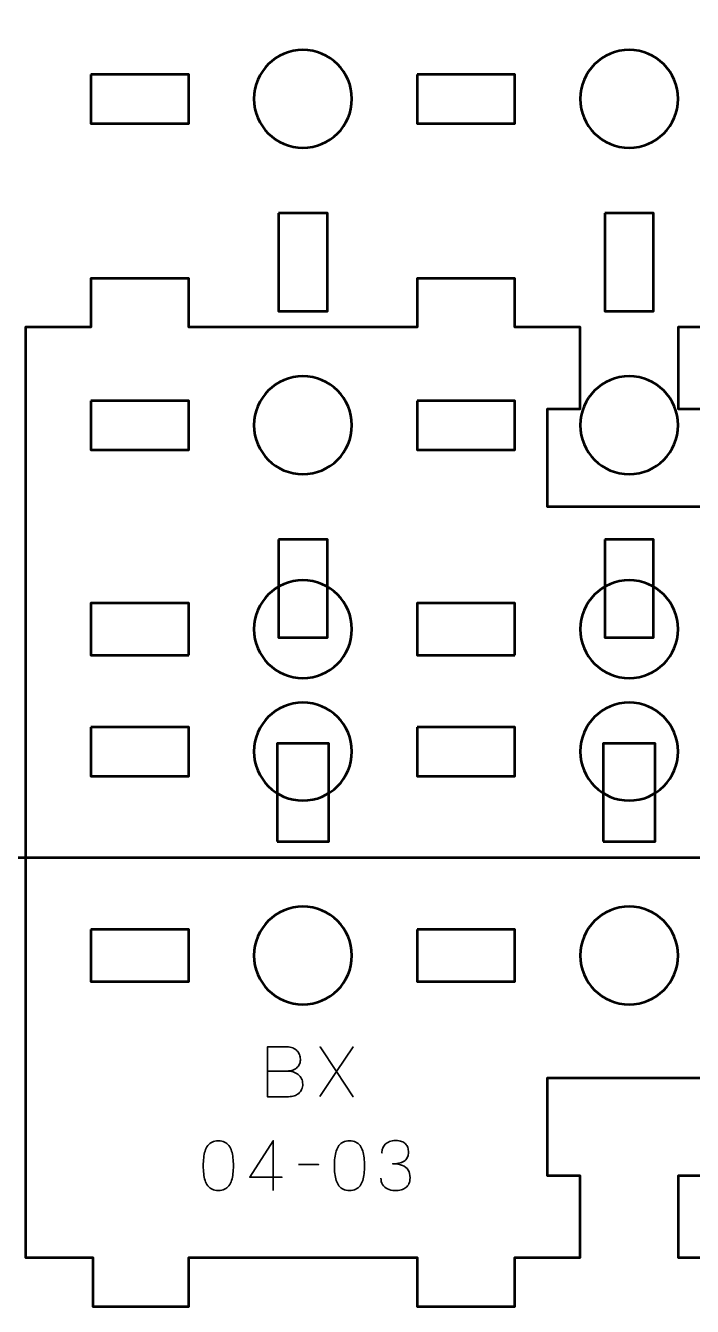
# Model space of a CAD drawing. Header units: centimetres. Extents: x -24.2 to 3.2, y -28.5 to 40.7.
# Drawn here: x -13.2 to -9.11, y 10.6 to 18.45 of the extents above; entities that cross this region are included whole.
import ezdxf

# ---------------------------------------------------------------- set-up
doc = ezdxf.new("R2010")
doc.units = ezdxf.units.CM
doc.header["$MEASUREMENT"] = 0
doc.layers.add('Layer 1', color=7, linetype='Continuous')

msp = doc.modelspace()

# ---------------------------------------------------------------- linework, layer by layer
at = {"layer": 'Layer 1', "lineweight": 53}
for points, knots in [([(-23.65008, 40.65002), (-23.65008, 40.65002), (2.6499, 40.65002), (2.6499, 40.65002), (2.6499, 40.65002), (2.9269, 40.65002), (3.14985, 40.42693), (3.14985, 40.14993), (3.14985, 40.14993), (3.14985, 40.14993), (3.14985, 13.84995), (3.14985, 13.84995), (3.14985, 13.84995), (3.14985, 13.57295), (2.9269, 13.35), (2.6499, 13.35), (2.6499, 13.35), (2.6499, 13.35), (-23.65008, 13.35), (-23.65008, 13.35), (-23.65008, 13.35), (-23.92708, 13.35), (-24.15017, 13.57295), (-24.15017, 13.84995), (-24.15017, 13.84995), (-24.15017, 13.84995), (-24.15017, 40.14993), (-24.15017, 40.14993), (-24.15017, 40.14993), (-24.15017, 40.42693), (-23.92708, 40.65002), (-23.65008, 40.65002)], [0, 0, 0, 0, 0.125, 0.125, 0.125, 0.125, 0.25, 0.25, 0.25, 0.25, 0.375, 0.375, 0.375, 0.375, 0.5, 0.5, 0.5, 0.5, 0.625, 0.625, 0.625, 0.625, 0.75, 0.75, 0.75, 0.75, 0.875, 0.875, 0.875, 0.875, 1, 1, 1, 1]), ([(-11.20005, 18.00003), (-11.20005, 17.83426), (-11.33443, 17.70003), (-11.50006, 17.70003), (-11.50006, 17.70003), (-11.66583, 17.70003), (-11.80006, 17.83426), (-11.80006, 18.00003), (-11.80006, 18.00003), (-11.80006, 18.1657), (-11.66583, 18.30003), (-11.50006, 18.30003), (-11.50006, 18.30003), (-11.33443, 18.30003), (-11.20005, 18.1657), (-11.20005, 18.00003)], [0, 0, 0, 0, 0.25, 0.25, 0.25, 0.25, 0.5, 0.5, 0.5, 0.5, 0.75, 0.75, 0.75, 0.75, 1, 1, 1, 1]), ([(-9.20012, 18.00003), (-9.20012, 17.83426), (-9.33446, 17.70003), (-9.50012, 17.70003), (-9.50012, 17.70003), (-9.66575, 17.70003), (-9.80013, 17.83426), (-9.80013, 18.00003), (-9.80013, 18.00003), (-9.80013, 18.1657), (-9.66575, 18.30003), (-9.50012, 18.30003), (-9.50012, 18.30003), (-9.33446, 18.30003), (-9.20012, 18.1657), (-9.20012, 18.00003)], [0, 0, 0, 0, 0.25, 0.25, 0.25, 0.25, 0.5, 0.5, 0.5, 0.5, 0.75, 0.75, 0.75, 0.75, 1, 1, 1, 1]), ([(-12.80011, 18.14996), (-12.80011, 18.14996), (-12.20011, 18.14996), (-12.20011, 18.14996), (-12.20011, 18.14996), (-12.20011, 18.14996), (-12.20011, 17.84996), (-12.20011, 17.84996), (-12.20011, 17.84996), (-12.20011, 17.84996), (-12.80011, 17.84996), (-12.80011, 17.84996), (-12.80011, 17.84996), (-12.80011, 17.84996), (-12.80011, 18.14996), (-12.80011, 18.14996)], [0, 0, 0, 0, 0.25, 0.25, 0.25, 0.25, 0.5, 0.5, 0.5, 0.5, 0.75, 0.75, 0.75, 0.75, 1, 1, 1, 1]), ([(-10.80014, 18.14996), (-10.80014, 18.14996), (-10.20014, 18.14996), (-10.20014, 18.14996), (-10.20014, 18.14996), (-10.20014, 18.14996), (-10.20014, 17.84996), (-10.20014, 17.84996), (-10.20014, 17.84996), (-10.20014, 17.84996), (-10.80014, 17.84996), (-10.80014, 17.84996), (-10.80014, 17.84996), (-10.80014, 17.84996), (-10.80014, 18.14996), (-10.80014, 18.14996)], [0, 0, 0, 0, 0.25, 0.25, 0.25, 0.25, 0.5, 0.5, 0.5, 0.5, 0.75, 0.75, 0.75, 0.75, 1, 1, 1, 1]), ([(-11.65013, 17.29998), (-11.65013, 17.29998), (-11.35013, 17.29998), (-11.35013, 17.29998), (-11.35013, 17.29998), (-11.35013, 17.29998), (-11.35013, 16.69997), (-11.35013, 16.69997), (-11.35013, 16.69997), (-11.35013, 16.69997), (-11.65013, 16.69997), (-11.65013, 16.69997), (-11.65013, 16.69997), (-11.65013, 16.69997), (-11.65013, 17.29998), (-11.65013, 17.29998)], [0, 0, 0, 0, 0.25, 0.25, 0.25, 0.25, 0.5, 0.5, 0.5, 0.5, 0.75, 0.75, 0.75, 0.75, 1, 1, 1, 1]), ([(-9.6502, 17.29998), (-9.6502, 17.29998), (-9.35019, 17.29998), (-9.35019, 17.29998), (-9.35019, 17.29998), (-9.35019, 17.29998), (-9.35019, 16.69997), (-9.35019, 16.69997), (-9.35019, 16.69997), (-9.35019, 16.69997), (-9.6502, 16.69997), (-9.6502, 16.69997), (-9.6502, 16.69997), (-9.6502, 16.69997), (-9.6502, 17.29998), (-9.6502, 17.29998)], [0, 0, 0, 0, 0.25, 0.25, 0.25, 0.25, 0.5, 0.5, 0.5, 0.5, 0.75, 0.75, 0.75, 0.75, 1, 1, 1, 1]), ([(-11.20005, 15.99996), (-11.20005, 15.83433), (-11.33443, 15.69996), (-11.50006, 15.69996), (-11.50006, 15.69996), (-11.66583, 15.69996), (-11.80006, 15.83433), (-11.80006, 15.99996), (-11.80006, 15.99996), (-11.80006, 16.16573), (-11.66583, 16.29996), (-11.50006, 16.29996), (-11.50006, 16.29996), (-11.33443, 16.29996), (-11.20005, 16.16573), (-11.20005, 15.99996)], [0, 0, 0, 0, 0.25, 0.25, 0.25, 0.25, 0.5, 0.5, 0.5, 0.5, 0.75, 0.75, 0.75, 0.75, 1, 1, 1, 1]), ([(-9.20012, 15.99996), (-9.20012, 15.83433), (-9.33446, 15.69996), (-9.50012, 15.69996), (-9.50012, 15.69996), (-9.66575, 15.69996), (-9.80013, 15.83433), (-9.80013, 15.99996), (-9.80013, 15.99996), (-9.80013, 16.16573), (-9.66575, 16.29996), (-9.50012, 16.29996), (-9.50012, 16.29996), (-9.33446, 16.29996), (-9.20012, 16.16573), (-9.20012, 15.99996)], [0, 0, 0, 0, 0.25, 0.25, 0.25, 0.25, 0.5, 0.5, 0.5, 0.5, 0.75, 0.75, 0.75, 0.75, 1, 1, 1, 1]), ([(-12.80011, 16.15003), (-12.80011, 16.15003), (-12.20011, 16.15003), (-12.20011, 16.15003), (-12.20011, 16.15003), (-12.20011, 16.15003), (-12.20011, 15.85003), (-12.20011, 15.85003), (-12.20011, 15.85003), (-12.20011, 15.85003), (-12.80011, 15.85003), (-12.80011, 15.85003), (-12.80011, 15.85003), (-12.80011, 15.85003), (-12.80011, 16.15003), (-12.80011, 16.15003)], [0, 0, 0, 0, 0.25, 0.25, 0.25, 0.25, 0.5, 0.5, 0.5, 0.5, 0.75, 0.75, 0.75, 0.75, 1, 1, 1, 1]), ([(-10.80014, 16.15003), (-10.80014, 16.15003), (-10.20014, 16.15003), (-10.20014, 16.15003), (-10.20014, 16.15003), (-10.20014, 16.15003), (-10.20014, 15.85003), (-10.20014, 15.85003), (-10.20014, 15.85003), (-10.20014, 15.85003), (-10.80014, 15.85003), (-10.80014, 15.85003), (-10.80014, 15.85003), (-10.80014, 15.85003), (-10.80014, 16.15003), (-10.80014, 16.15003)], [0, 0, 0, 0, 0.25, 0.25, 0.25, 0.25, 0.5, 0.5, 0.5, 0.5, 0.75, 0.75, 0.75, 0.75, 1, 1, 1, 1]), ([(-11.65013, 15.29991), (-11.65013, 15.29991), (-11.35013, 15.29991), (-11.35013, 15.29991), (-11.35013, 15.29991), (-11.35013, 15.29991), (-11.35013, 14.6999), (-11.35013, 14.6999), (-11.35013, 14.6999), (-11.35013, 14.6999), (-11.65013, 14.6999), (-11.65013, 14.6999), (-11.65013, 14.6999), (-11.65013, 14.6999), (-11.65013, 15.29991), (-11.65013, 15.29991)], [0, 0, 0, 0, 0.25, 0.25, 0.25, 0.25, 0.5, 0.5, 0.5, 0.5, 0.75, 0.75, 0.75, 0.75, 1, 1, 1, 1]), ([(-9.6502, 15.29991), (-9.6502, 15.29991), (-9.35019, 15.29991), (-9.35019, 15.29991), (-9.35019, 15.29991), (-9.35019, 15.29991), (-9.35019, 14.6999), (-9.35019, 14.6999), (-9.35019, 14.6999), (-9.35019, 14.6999), (-9.6502, 14.6999), (-9.6502, 14.6999), (-9.6502, 14.6999), (-9.6502, 14.6999), (-9.6502, 15.29991), (-9.6502, 15.29991)], [0, 0, 0, 0, 0.25, 0.25, 0.25, 0.25, 0.5, 0.5, 0.5, 0.5, 0.75, 0.75, 0.75, 0.75, 1, 1, 1, 1]), ([(-11.20005, 14.00003), (-11.20005, 13.83422), (-11.33443, 13.70002), (-11.50006, 13.70002), (-11.50006, 13.70002), (-11.66583, 13.70002), (-11.80006, 13.83422), (-11.80006, 14.00003), (-11.80006, 14.00003), (-11.80006, 14.16565), (-11.66583, 14.29999), (-11.50006, 14.29999), (-11.50006, 14.29999), (-11.33443, 14.29999), (-11.20005, 14.16565), (-11.20005, 14.00003)], [0, 0, 0, 0, 0.25, 0.25, 0.25, 0.25, 0.5, 0.5, 0.5, 0.5, 0.75, 0.75, 0.75, 0.75, 1, 1, 1, 1]), ([(-9.20012, 14.00003), (-9.20012, 13.83422), (-9.33446, 13.70002), (-9.50012, 13.70002), (-9.50012, 13.70002), (-9.66575, 13.70002), (-9.80013, 13.83422), (-9.80013, 14.00003), (-9.80013, 14.00003), (-9.80013, 14.16565), (-9.66575, 14.29999), (-9.50012, 14.29999), (-9.50012, 14.29999), (-9.33446, 14.29999), (-9.20012, 14.16565), (-9.20012, 14.00003)], [0, 0, 0, 0, 0.25, 0.25, 0.25, 0.25, 0.5, 0.5, 0.5, 0.5, 0.75, 0.75, 0.75, 0.75, 1, 1, 1, 1]), ([(-12.80011, 14.14996), (-12.80011, 14.14996), (-12.20011, 14.14996), (-12.20011, 14.14996), (-12.20011, 14.14996), (-12.20011, 14.14996), (-12.20011, 13.84995), (-12.20011, 13.84995), (-12.20011, 13.84995), (-12.20011, 13.84995), (-12.80011, 13.84995), (-12.80011, 13.84995), (-12.80011, 13.84995), (-12.80011, 13.84995), (-12.80011, 14.14996), (-12.80011, 14.14996)], [0, 0, 0, 0, 0.25, 0.25, 0.25, 0.25, 0.5, 0.5, 0.5, 0.5, 0.75, 0.75, 0.75, 0.75, 1, 1, 1, 1]), ([(-10.80014, 14.14996), (-10.80014, 14.14996), (-10.20014, 14.14996), (-10.20014, 14.14996), (-10.20014, 14.14996), (-10.20014, 14.14996), (-10.20014, 13.84995), (-10.20014, 13.84995), (-10.20014, 13.84995), (-10.20014, 13.84995), (-10.80014, 13.84995), (-10.80014, 13.84995), (-10.80014, 13.84995), (-10.80014, 13.84995), (-10.80014, 14.14996), (-10.80014, 14.14996)], [0, 0, 0, 0, 0.25, 0.25, 0.25, 0.25, 0.5, 0.5, 0.5, 0.5, 0.75, 0.75, 0.75, 0.75, 1, 1, 1, 1])]:
    msp.add_open_spline(points, degree=3, knots=knots, dxfattribs=at)
at = {"layer": 'Layer 1', "color": 250, "lineweight": 53}
for points, knots in [([(-6.20006, 10.89999), (-6.20006, 10.89999), (-6.20006, 10.9), (-6.20006, 10.9), (-6.20006, 10.9), (-6.20006, 10.9), (-6.20006, 10.6), (-6.20006, 10.6), (-6.20006, 10.6), (-6.20006, 10.6), (-6.80006, 10.6), (-6.80006, 10.6), (-6.80006, 10.6), (-6.80006, 10.6), (-6.80006, 10.9), (-6.80006, 10.9), (-6.80006, 10.9), (-6.80006, 10.9), (-8.20006, 10.9), (-8.20006, 10.9), (-8.20006, 10.9), (-8.20006, 10.9), (-8.20006, 10.6), (-8.20006, 10.6), (-8.20006, 10.6), (-8.20006, 10.6), (-8.80006, 10.6), (-8.80006, 10.6), (-8.80006, 10.6), (-8.80006, 10.6), (-8.80006, 10.9), (-8.80006, 10.9), (-8.80006, 10.9), (-8.80006, 10.9), (-9.20006, 10.89999), (-9.20006, 10.89999), (-9.20006, 10.89999), (-9.20006, 10.89999), (-9.20006, 11.4), (-9.20006, 11.4), (-9.20006, 11.4), (-9.20006, 11.4), (-9.00006, 11.40001), (-9.00006, 11.40001), (-9.00006, 11.40001), (-9.00006, 11.40001), (-9.00006, 12), (-9.00006, 12), (-9.00006, 12), (-9.00006, 12), (-10.00005, 12), (-10.00005, 12), (-10.00005, 12), (-10.00005, 12), (-10.00005, 11.40001), (-10.00005, 11.40001), (-10.00005, 11.40001), (-10.00005, 11.40001), (-9.80005, 11.4), (-9.80005, 11.4), (-9.80005, 11.4), (-9.80005, 11.4), (-9.80005, 10.9), (-9.80005, 10.9), (-9.80005, 10.9), (-9.80005, 10.9), (-10.20005, 10.9), (-10.20005, 10.9), (-10.20005, 10.9), (-10.20005, 10.9), (-10.20005, 10.6), (-10.20005, 10.6), (-10.20005, 10.6), (-10.20005, 10.6), (-10.80005, 10.6), (-10.80005, 10.6), (-10.80005, 10.6), (-10.80005, 10.6), (-10.80005, 10.9), (-10.80005, 10.9), (-10.80005, 10.9), (-10.80005, 10.9), (-12.20005, 10.9), (-12.20005, 10.9), (-12.20005, 10.9), (-12.20005, 10.9), (-12.20005, 10.6), (-12.20005, 10.6), (-12.20005, 10.6), (-12.20005, 10.6), (-12.78755, 10.6), (-12.78755, 10.6), (-12.78755, 10.6), (-12.78755, 10.6), (-12.78792, 10.9), (-12.78792, 10.9), (-12.78792, 10.9), (-12.78792, 10.9), (-13.2, 10.9), (-13.2, 10.9), (-13.2, 10.9), (-13.2, 10.9), (-13.2, 16.6), (-13.2, 16.6), (-13.2, 16.6), (-13.2, 16.6), (-12.80005, 16.60001), (-12.80005, 16.60001), (-12.80005, 16.60001), (-12.80005, 16.60001), (-12.80005, 16.6), (-12.80005, 16.6), (-12.80005, 16.6), (-12.80005, 16.6), (-12.80005, 16.9), (-12.80005, 16.9), (-12.80005, 16.9), (-12.80005, 16.9), (-12.20005, 16.9), (-12.20005, 16.9), (-12.20005, 16.9), (-12.20005, 16.9), (-12.20005, 16.6), (-12.20005, 16.6), (-12.20005, 16.6), (-12.20005, 16.6), (-10.80005, 16.6), (-10.80005, 16.6), (-10.80005, 16.6), (-10.80005, 16.6), (-10.80005, 16.9), (-10.80005, 16.9), (-10.80005, 16.9), (-10.80005, 16.9), (-10.20005, 16.9), (-10.20005, 16.9), (-10.20005, 16.9), (-10.20005, 16.9), (-10.20005, 16.6), (-10.20005, 16.6), (-10.20005, 16.6), (-10.20005, 16.6), (-9.80005, 16.60001), (-9.80005, 16.60001), (-9.80005, 16.60001), (-9.80005, 16.60001), (-9.80005, 16.1), (-9.80005, 16.1), (-9.80005, 16.1), (-9.80005, 16.1), (-10.00005, 16.09999), (-10.00005, 16.09999), (-10.00005, 16.09999), (-10.00005, 16.09999), (-10.00005, 15.5), (-10.00005, 15.5), (-10.00005, 15.5), (-9.61672, 15.5), (-9.38339, 15.5), (-9.00006, 15.5), (-9.00006, 15.5), (-9.00006, 15.5), (-9.00006, 16.09999), (-9.00006, 16.09999), (-9.00006, 16.09999), (-9.00006, 16.09999), (-9.20006, 16.1), (-9.20006, 16.1), (-9.20006, 16.1), (-9.20006, 16.1), (-9.20006, 16.6), (-9.20006, 16.6), (-9.20006, 16.6), (-9.20006, 16.6), (-8.80006, 16.6), (-8.80006, 16.6), (-8.80006, 16.6), (-8.80006, 16.6), (-8.80006, 16.9), (-8.80006, 16.9), (-8.80006, 16.9), (-8.80006, 16.9), (-8.20006, 16.9), (-8.20006, 16.9), (-8.20006, 16.9), (-8.20006, 16.9), (-8.20006, 16.6), (-8.20006, 16.6), (-8.20006, 16.6), (-8.20006, 16.6), (-6.80006, 16.6), (-6.80006, 16.6), (-6.80006, 16.6), (-6.80006, 16.6), (-6.80006, 16.9), (-6.80006, 16.9), (-6.80006, 16.9), (-6.80006, 16.9), (-6.21256, 16.9), (-6.21256, 16.9), (-6.21256, 16.9), (-6.21256, 16.9), (-6.21218, 16.6), (-6.21218, 16.6), (-6.21218, 16.6), (-6.21218, 16.6), (-5.79992, 16.6), (-5.79992, 16.6), (-5.79992, 16.6), (-5.79992, 16.6), (-5.79992, 10.9), (-5.79992, 10.9), (-5.79992, 10.9), (-5.79992, 10.9), (-6.20006, 10.89999), (-6.20006, 10.89999)], [0, 0, 0, 0, 0.0185185, 0.0185185, 0.0185185, 0.0185185, 0.037037, 0.037037, 0.037037, 0.037037, 0.0555556, 0.0555556, 0.0555556, 0.0555556, 0.0740741, 0.0740741, 0.0740741, 0.0740741, 0.0925926, 0.0925926, 0.0925926, 0.0925926, 0.1111111, 0.1111111, 0.1111111, 0.1111111, 0.1296296, 0.1296296, 0.1296296, 0.1296296, 0.1481481, 0.1481481, 0.1481481, 0.1481481, 0.1666667, 0.1666667, 0.1666667, 0.1666667, 0.1851852, 0.1851852, 0.1851852, 0.1851852, 0.2037037, 0.2037037, 0.2037037, 0.2037037, 0.2222222, 0.2222222, 0.2222222, 0.2222222, 0.2407407, 0.2407407, 0.2407407, 0.2407407, 0.2592593, 0.2592593, 0.2592593, 0.2592593, 0.2777778, 0.2777778, 0.2777778, 0.2777778, 0.2962963, 0.2962963, 0.2962963, 0.2962963, 0.3148148, 0.3148148, 0.3148148, 0.3148148, 0.3333333, 0.3333333, 0.3333333, 0.3333333, 0.3518519, 0.3518519, 0.3518519, 0.3518519, 0.3703704, 0.3703704, 0.3703704, 0.3703704, 0.3888889, 0.3888889, 0.3888889, 0.3888889, 0.4074074, 0.4074074, 0.4074074, 0.4074074, 0.4259259, 0.4259259, 0.4259259, 0.4259259, 0.4444444, 0.4444444, 0.4444444, 0.4444444, 0.462963, 0.462963, 0.462963, 0.462963, 0.4814815, 0.4814815, 0.4814815, 0.4814815, 0.5, 0.5, 0.5, 0.5, 0.5185185, 0.5185185, 0.5185185, 0.5185185, 0.537037, 0.537037, 0.537037, 0.537037, 0.5555556, 0.5555556, 0.5555556, 0.5555556, 0.5740741, 0.5740741, 0.5740741, 0.5740741, 0.5925926, 0.5925926, 0.5925926, 0.5925926, 0.6111111, 0.6111111, 0.6111111, 0.6111111, 0.6296296, 0.6296296, 0.6296296, 0.6296296, 0.6481481, 0.6481481, 0.6481481, 0.6481481, 0.6666667, 0.6666667, 0.6666667, 0.6666667, 0.6851852, 0.6851852, 0.6851852, 0.6851852, 0.7037037, 0.7037037, 0.7037037, 0.7037037, 0.7222222, 0.7222222, 0.7222222, 0.7222222, 0.7407407, 0.7407407, 0.7407407, 0.7407407, 0.7592593, 0.7592593, 0.7592593, 0.7592593, 0.7777778, 0.7777778, 0.7777778, 0.7777778, 0.7962963, 0.7962963, 0.7962963, 0.7962963, 0.8148148, 0.8148148, 0.8148148, 0.8148148, 0.8333333, 0.8333333, 0.8333333, 0.8333333, 0.8518519, 0.8518519, 0.8518519, 0.8518519, 0.8703704, 0.8703704, 0.8703704, 0.8703704, 0.8888889, 0.8888889, 0.8888889, 0.8888889, 0.9074074, 0.9074074, 0.9074074, 0.9074074, 0.9259259, 0.9259259, 0.9259259, 0.9259259, 0.9444444, 0.9444444, 0.9444444, 0.9444444, 0.962963, 0.962963, 0.962963, 0.962963, 0.9814815, 0.9814815, 0.9814815, 0.9814815, 1, 1, 1, 1]), ([(-11.50005, 14.45), (-11.66571, 14.45), (-11.80005, 14.58434), (-11.80005, 14.75), (-11.80005, 14.75), (-11.80005, 14.91566), (-11.66571, 15.05), (-11.50005, 15.05), (-11.50005, 15.05), (-11.33439, 15.05), (-11.20005, 14.91566), (-11.20005, 14.75), (-11.20005, 14.75), (-11.20005, 14.58434), (-11.33439, 14.45), (-11.50005, 14.45)], [0, 0, 0, 0, 0.25, 0.25, 0.25, 0.25, 0.5, 0.5, 0.5, 0.5, 0.75, 0.75, 0.75, 0.75, 1, 1, 1, 1]), ([(-9.50006, 14.45), (-9.66571, 14.45), (-9.80005, 14.58434), (-9.80005, 14.75), (-9.80005, 14.75), (-9.80005, 14.91566), (-9.66571, 15.05), (-9.50006, 15.05), (-9.50006, 15.05), (-9.3344, 15.05), (-9.20006, 14.91566), (-9.20006, 14.75), (-9.20006, 14.75), (-9.20006, 14.58434), (-9.3344, 14.45), (-9.50006, 14.45)], [0, 0, 0, 0, 0.25, 0.25, 0.25, 0.25, 0.5, 0.5, 0.5, 0.5, 0.75, 0.75, 0.75, 0.75, 1, 1, 1, 1]), ([(-12.20005, 14.59125), (-12.20005, 14.59125), (-12.80005, 14.59125), (-12.80005, 14.59125), (-12.80005, 14.59125), (-12.80005, 14.59125), (-12.80005, 14.90875), (-12.80005, 14.90875), (-12.80005, 14.90875), (-12.80005, 14.90875), (-12.20005, 14.90875), (-12.20005, 14.90875), (-12.20005, 14.90875), (-12.20005, 14.90875), (-12.20005, 14.59125), (-12.20005, 14.59125)], [0, 0, 0, 0, 0.25, 0.25, 0.25, 0.25, 0.5, 0.5, 0.5, 0.5, 0.75, 0.75, 0.75, 0.75, 1, 1, 1, 1]), ([(-10.20005, 14.59125), (-10.20005, 14.59125), (-10.80005, 14.59125), (-10.80005, 14.59125), (-10.80005, 14.59125), (-10.80005, 14.59125), (-10.80005, 14.90875), (-10.80005, 14.90875), (-10.80005, 14.90875), (-10.80005, 14.90875), (-10.20005, 14.90875), (-10.20005, 14.90875), (-10.20005, 14.90875), (-10.20005, 14.90875), (-10.20005, 14.59125), (-10.20005, 14.59125)], [0, 0, 0, 0, 0.25, 0.25, 0.25, 0.25, 0.5, 0.5, 0.5, 0.5, 0.75, 0.75, 0.75, 0.75, 1, 1, 1, 1]), ([(-11.6588, 13.45), (-11.6588, 13.45), (-11.6588, 14.05), (-11.6588, 14.05), (-11.6588, 14.05), (-11.6588, 14.05), (-11.3413, 14.05), (-11.3413, 14.05), (-11.3413, 14.05), (-11.3413, 14.05), (-11.3413, 13.45), (-11.3413, 13.45), (-11.3413, 13.45), (-11.3413, 13.45), (-11.6588, 13.45), (-11.6588, 13.45)], [0, 0, 0, 0, 0.25, 0.25, 0.25, 0.25, 0.5, 0.5, 0.5, 0.5, 0.75, 0.75, 0.75, 0.75, 1, 1, 1, 1]), ([(-9.6588, 13.45), (-9.6588, 13.45), (-9.6588, 14.05), (-9.6588, 14.05), (-9.6588, 14.05), (-9.6588, 14.05), (-9.3413, 14.05), (-9.3413, 14.05), (-9.3413, 14.05), (-9.3413, 14.05), (-9.3413, 13.45), (-9.3413, 13.45), (-9.3413, 13.45), (-9.3413, 13.45), (-9.6588, 13.45), (-9.6588, 13.45)], [0, 0, 0, 0, 0.25, 0.25, 0.25, 0.25, 0.5, 0.5, 0.5, 0.5, 0.75, 0.75, 0.75, 0.75, 1, 1, 1, 1]), ([(-11.50005, 13.05), (-11.33439, 13.05), (-11.20005, 12.91566), (-11.20005, 12.75), (-11.20005, 12.75), (-11.20005, 12.58434), (-11.33439, 12.45), (-11.50005, 12.45), (-11.50005, 12.45), (-11.66571, 12.45), (-11.80005, 12.58434), (-11.80005, 12.75), (-11.80005, 12.75), (-11.80005, 12.91566), (-11.66571, 13.05), (-11.50005, 13.05)], [0, 0, 0, 0, 0.25, 0.25, 0.25, 0.25, 0.5, 0.5, 0.5, 0.5, 0.75, 0.75, 0.75, 0.75, 1, 1, 1, 1]), ([(-9.50005, 13.05), (-9.3344, 13.05), (-9.20006, 12.91566), (-9.20006, 12.75), (-9.20006, 12.75), (-9.20006, 12.58434), (-9.3344, 12.45), (-9.50005, 12.45), (-9.50005, 12.45), (-9.66571, 12.45), (-9.80005, 12.58434), (-9.80005, 12.75), (-9.80005, 12.75), (-9.80005, 12.91566), (-9.66571, 13.05), (-9.50005, 13.05)], [0, 0, 0, 0, 0.25, 0.25, 0.25, 0.25, 0.5, 0.5, 0.5, 0.5, 0.75, 0.75, 0.75, 0.75, 1, 1, 1, 1]), ([(-12.80005, 12.90875), (-12.80005, 12.90875), (-12.20005, 12.90875), (-12.20005, 12.90875), (-12.20005, 12.90875), (-12.20005, 12.90875), (-12.20005, 12.59125), (-12.20005, 12.59125), (-12.20005, 12.59125), (-12.20005, 12.59125), (-12.80005, 12.59125), (-12.80005, 12.59125), (-12.80005, 12.59125), (-12.80005, 12.59125), (-12.80005, 12.90875), (-12.80005, 12.90875)], [0, 0, 0, 0, 0.25, 0.25, 0.25, 0.25, 0.5, 0.5, 0.5, 0.5, 0.75, 0.75, 0.75, 0.75, 1, 1, 1, 1]), ([(-10.80005, 12.90875), (-10.80005, 12.90875), (-10.20005, 12.90875), (-10.20005, 12.90875), (-10.20005, 12.90875), (-10.20005, 12.90875), (-10.20005, 12.59125), (-10.20005, 12.59125), (-10.20005, 12.59125), (-10.20005, 12.59125), (-10.80005, 12.59125), (-10.80005, 12.59125), (-10.80005, 12.59125), (-10.80005, 12.59125), (-10.80005, 12.90875), (-10.80005, 12.90875)], [0, 0, 0, 0, 0.25, 0.25, 0.25, 0.25, 0.5, 0.5, 0.5, 0.5, 0.75, 0.75, 0.75, 0.75, 1, 1, 1, 1])]:
    msp.add_open_spline(points, degree=3, knots=knots, dxfattribs=at)
at = {"layer": 'Layer 1', "color": 30, "lineweight": 35}
for points, knots in [([(-11.71746, 12.04214), (-11.71746, 12.04214), (-11.6002, 12.04214), (-11.6002, 12.04214), (-11.6002, 12.04214), (-11.58496, 12.04221), (-11.57198, 12.04432), (-11.56104, 12.04849), (-11.56104, 12.04849), (-11.55017, 12.05258), (-11.54136, 12.05815), (-11.53451, 12.06514), (-11.53451, 12.06514), (-11.52767, 12.07212), (-11.52273, 12.08002), (-11.51962, 12.08877), (-11.51962, 12.08877), (-11.51659, 12.09745), (-11.51518, 12.10648), (-11.51553, 12.11579), (-11.51553, 12.11579), (-11.51596, 12.12511), (-11.51793, 12.13414), (-11.52146, 12.14296), (-11.52146, 12.14296), (-11.52492, 12.15178), (-11.53014, 12.15975), (-11.53698, 12.16688), (-11.53698, 12.16688), (-11.54382, 12.174), (-11.55236, 12.17965), (-11.56273, 12.18381), (-11.56273, 12.18381), (-11.57311, 12.18804), (-11.58531, 12.19023), (-11.59935, 12.1903), (-11.59935, 12.1903), (-11.59935, 12.1903), (-11.71746, 12.1903), (-11.71746, 12.1903), (-11.71746, 12.1903), (-11.71746, 12.1903), (-11.71746, 11.88508), (-11.71746, 11.88508), (-11.71746, 11.88508), (-11.71746, 11.88508), (-11.5875, 11.88508), (-11.5875, 11.88508), (-11.5875, 11.88508), (-11.57536, 11.88508), (-11.56407, 11.88684), (-11.55363, 11.8903), (-11.55363, 11.8903), (-11.54319, 11.89383), (-11.53409, 11.89884), (-11.52619, 11.90554), (-11.52619, 11.90554), (-11.51835, 11.91217), (-11.51222, 11.92022), (-11.50784, 11.92974), (-11.50784, 11.92974), (-11.50347, 11.93927), (-11.50121, 11.95006), (-11.50114, 11.96213), (-11.50114, 11.96213), (-11.50142, 11.97426), (-11.50396, 11.9852), (-11.50883, 11.995), (-11.50883, 11.995), (-11.5137, 12.00481), (-11.52047, 12.01321), (-11.52922, 12.02026), (-11.52922, 12.02026), (-11.53797, 12.02725), (-11.54841, 12.03268), (-11.56041, 12.03642), (-11.56041, 12.03642), (-11.5724, 12.04016), (-11.58566, 12.04206), (-11.6002, 12.04214), (-11.6002, 12.04214), (-11.58566, 12.04206), (-11.5724, 12.04016), (-11.56041, 12.03642), (-11.56041, 12.03642), (-11.54841, 12.03268), (-11.53797, 12.02725), (-11.52922, 12.02026), (-11.52922, 12.02026), (-11.52047, 12.01321), (-11.5137, 12.00481), (-11.50883, 11.995), (-11.50883, 11.995), (-11.50396, 11.9852), (-11.50142, 11.97426), (-11.50114, 11.96213), (-11.50114, 11.96213), (-11.50121, 11.95006), (-11.50347, 11.93927), (-11.50784, 11.92974), (-11.50784, 11.92974), (-11.51222, 11.92022), (-11.51835, 11.91217), (-11.52619, 11.90554), (-11.52619, 11.90554), (-11.53409, 11.89884), (-11.54319, 11.89383), (-11.55363, 11.8903), (-11.55363, 11.8903), (-11.56407, 11.88684), (-11.57536, 11.88508), (-11.5875, 11.88508), (-11.5875, 11.88508), (-11.5875, 11.88508), (-11.71746, 11.88508), (-11.71746, 11.88508), (-11.71746, 11.88508), (-11.71746, 11.88508), (-11.71746, 12.1903), (-11.71746, 12.1903), (-11.71746, 12.1903), (-11.71746, 12.1903), (-11.59935, 12.1903), (-11.59935, 12.1903), (-11.59935, 12.1903), (-11.58531, 12.19023), (-11.57311, 12.18804), (-11.56273, 12.18381), (-11.56273, 12.18381), (-11.55236, 12.17965), (-11.54382, 12.174), (-11.53698, 12.16688), (-11.53698, 12.16688), (-11.53014, 12.15975), (-11.52492, 12.15178), (-11.52146, 12.14296), (-11.52146, 12.14296), (-11.51793, 12.13414), (-11.51596, 12.12511), (-11.51553, 12.11579), (-11.51553, 12.11579), (-11.51518, 12.10648), (-11.51659, 12.09745), (-11.51962, 12.08877), (-11.51962, 12.08877), (-11.52273, 12.08002), (-11.52767, 12.07212), (-11.53451, 12.06514), (-11.53451, 12.06514), (-11.54136, 12.05815), (-11.55017, 12.05258), (-11.56104, 12.04849), (-11.56104, 12.04849), (-11.57198, 12.04432), (-11.58496, 12.04221), (-11.6002, 12.04214), (-11.6002, 12.04214), (-11.6002, 12.04214), (-11.71746, 12.04214), (-11.71746, 12.04214)], [0, 0, 0, 0, 0.025, 0.025, 0.025, 0.025, 0.05, 0.05, 0.05, 0.05, 0.075, 0.075, 0.075, 0.075, 0.1, 0.1, 0.1, 0.1, 0.125, 0.125, 0.125, 0.125, 0.15, 0.15, 0.15, 0.15, 0.175, 0.175, 0.175, 0.175, 0.2, 0.2, 0.2, 0.2, 0.225, 0.225, 0.225, 0.225, 0.25, 0.25, 0.25, 0.25, 0.275, 0.275, 0.275, 0.275, 0.3, 0.3, 0.3, 0.3, 0.325, 0.325, 0.325, 0.325, 0.35, 0.35, 0.35, 0.35, 0.375, 0.375, 0.375, 0.375, 0.4, 0.4, 0.4, 0.4, 0.425, 0.425, 0.425, 0.425, 0.45, 0.45, 0.45, 0.45, 0.475, 0.475, 0.475, 0.475, 0.5, 0.5, 0.5, 0.5, 0.525, 0.525, 0.525, 0.525, 0.55, 0.55, 0.55, 0.55, 0.575, 0.575, 0.575, 0.575, 0.6, 0.6, 0.6, 0.6, 0.625, 0.625, 0.625, 0.625, 0.65, 0.65, 0.65, 0.65, 0.675, 0.675, 0.675, 0.675, 0.7, 0.7, 0.7, 0.7, 0.725, 0.725, 0.725, 0.725, 0.75, 0.75, 0.75, 0.75, 0.775, 0.775, 0.775, 0.775, 0.8, 0.8, 0.8, 0.8, 0.825, 0.825, 0.825, 0.825, 0.85, 0.85, 0.85, 0.85, 0.875, 0.875, 0.875, 0.875, 0.9, 0.9, 0.9, 0.9, 0.925, 0.925, 0.925, 0.925, 0.95, 0.95, 0.95, 0.95, 0.975, 0.975, 0.975, 0.975, 1, 1, 1, 1]), ([(-11.397, 11.8872), (-11.397, 11.8872), (-11.29455, 12.03875), (-11.29455, 12.03875), (-11.29455, 12.03875), (-11.29455, 12.03875), (-11.39531, 12.1903), (-11.39531, 12.1903), (-11.39531, 12.1903), (-11.39531, 12.1903), (-11.29455, 12.03875), (-11.29455, 12.03875), (-11.29455, 12.03875), (-11.29455, 12.03875), (-11.19253, 12.1903), (-11.19253, 12.1903), (-11.19253, 12.1903), (-11.19253, 12.1903), (-11.29455, 12.03875), (-11.29455, 12.03875), (-11.29455, 12.03875), (-11.29455, 12.03875), (-11.19253, 11.88508), (-11.19253, 11.88508), (-11.19253, 11.88508), (-11.19253, 11.88508), (-11.29455, 12.03875), (-11.29455, 12.03875), (-11.29455, 12.03875), (-11.29455, 12.03875), (-11.397, 11.8872), (-11.397, 11.8872)], [0, 0, 0, 0, 0.125, 0.125, 0.125, 0.125, 0.25, 0.25, 0.25, 0.25, 0.375, 0.375, 0.375, 0.375, 0.5, 0.5, 0.5, 0.5, 0.625, 0.625, 0.625, 0.625, 0.75, 0.75, 0.75, 0.75, 0.875, 0.875, 0.875, 0.875, 1, 1, 1, 1]), ([(-11.02215, 11.38639), (-11.02208, 11.37115), (-11.01855, 11.35789), (-11.01157, 11.34639), (-11.01157, 11.34639), (-11.00458, 11.33496), (-10.99463, 11.326), (-10.98165, 11.31958), (-10.98165, 11.31958), (-10.96867, 11.31316), (-10.95308, 11.30991), (-10.93494, 11.30977), (-10.93494, 11.30977), (-10.92133, 11.30977), (-10.90898, 11.31118), (-10.89776, 11.31414), (-10.89776, 11.31414), (-10.88661, 11.31711), (-10.87702, 11.32169), (-10.8689, 11.32797), (-10.8689, 11.32797), (-10.86079, 11.33425), (-10.85458, 11.34237), (-10.85014, 11.35224), (-10.85014, 11.35224), (-10.84576, 11.36219), (-10.84358, 11.37412), (-10.84351, 11.38809), (-10.84351, 11.38809), (-10.84343, 11.40671), (-10.84724, 11.42245), (-10.85479, 11.43522), (-10.85479, 11.43522), (-10.86234, 11.44799), (-10.87406, 11.45758), (-10.88979, 11.46414), (-10.88979, 11.46414), (-10.90552, 11.47071), (-10.9257, 11.47402), (-10.95018, 11.47402), (-10.95018, 11.47402), (-10.93191, 11.47395), (-10.9166, 11.47564), (-10.90411, 11.4791), (-10.90411, 11.4791), (-10.89169, 11.48256), (-10.88175, 11.48743), (-10.87427, 11.49378), (-10.87427, 11.49378), (-10.86679, 11.50006), (-10.86136, 11.50754), (-10.85811, 11.51614), (-10.85811, 11.51614), (-10.85479, 11.52468), (-10.85317, 11.53406), (-10.85324, 11.54429), (-10.85324, 11.54429), (-10.85317, 11.55453), (-10.85458, 11.56398), (-10.8574, 11.57273), (-10.8574, 11.57273), (-10.86016, 11.58148), (-10.86467, 11.58917), (-10.87081, 11.59573), (-10.87081, 11.59573), (-10.87695, 11.60229), (-10.88506, 11.60744), (-10.89501, 11.61111), (-10.89501, 11.61111), (-10.90503, 11.61478), (-10.91724, 11.61661), (-10.93156, 11.61668), (-10.93156, 11.61668), (-10.94581, 11.61661), (-10.9583, 11.6145), (-10.96888, 11.6104), (-10.96888, 11.6104), (-10.97954, 11.60631), (-10.98828, 11.60074), (-10.99534, 11.59361), (-10.99534, 11.59361), (-11.00232, 11.58649), (-11.00755, 11.57837), (-11.011, 11.5692), (-11.011, 11.5692), (-11.01453, 11.56003), (-11.01622, 11.55029), (-11.01622, 11.54006), (-11.01622, 11.54006), (-11.01622, 11.55029), (-11.01453, 11.56003), (-11.011, 11.5692), (-11.011, 11.5692), (-11.00755, 11.57837), (-11.00232, 11.58649), (-10.99534, 11.59361), (-10.99534, 11.59361), (-10.98828, 11.60074), (-10.97954, 11.60631), (-10.96888, 11.6104), (-10.96888, 11.6104), (-10.9583, 11.6145), (-10.94581, 11.61661), (-10.93156, 11.61668), (-10.93156, 11.61668), (-10.91724, 11.61661), (-10.90503, 11.61478), (-10.89501, 11.61111), (-10.89501, 11.61111), (-10.88506, 11.60744), (-10.87695, 11.60229), (-10.87081, 11.59573), (-10.87081, 11.59573), (-10.86467, 11.58917), (-10.86016, 11.58148), (-10.8574, 11.57273), (-10.8574, 11.57273), (-10.85458, 11.56398), (-10.85317, 11.55453), (-10.85324, 11.54429), (-10.85324, 11.54429), (-10.85317, 11.53406), (-10.85479, 11.52468), (-10.85811, 11.51614), (-10.85811, 11.51614), (-10.86136, 11.50754), (-10.86679, 11.50006), (-10.87427, 11.49378), (-10.87427, 11.49378), (-10.88175, 11.48743), (-10.89169, 11.48256), (-10.90411, 11.4791), (-10.90411, 11.4791), (-10.9166, 11.47564), (-10.93191, 11.47395), (-10.95018, 11.47402), (-10.95018, 11.47402), (-10.9257, 11.47402), (-10.90552, 11.47071), (-10.88979, 11.46414), (-10.88979, 11.46414), (-10.87406, 11.45758), (-10.86234, 11.44799), (-10.85479, 11.43522), (-10.85479, 11.43522), (-10.84724, 11.42245), (-10.84343, 11.40671), (-10.84351, 11.38809), (-10.84351, 11.38809), (-10.84358, 11.37412), (-10.84576, 11.36219), (-10.85014, 11.35224), (-10.85014, 11.35224), (-10.85458, 11.34237), (-10.86079, 11.33425), (-10.8689, 11.32797), (-10.8689, 11.32797), (-10.87702, 11.32169), (-10.88661, 11.31711), (-10.89776, 11.31414), (-10.89776, 11.31414), (-10.90898, 11.31118), (-10.92133, 11.30977), (-10.93494, 11.30977), (-10.93494, 11.30977), (-10.95308, 11.30991), (-10.96867, 11.31316), (-10.98165, 11.31958), (-10.98165, 11.31958), (-10.99463, 11.326), (-11.00458, 11.33496), (-11.01157, 11.34639), (-11.01157, 11.34639), (-11.01855, 11.35789), (-11.02208, 11.37115), (-11.02215, 11.38639)], [0, 0, 0, 0, 0.0227273, 0.0227273, 0.0227273, 0.0227273, 0.0454545, 0.0454545, 0.0454545, 0.0454545, 0.0681818, 0.0681818, 0.0681818, 0.0681818, 0.0909091, 0.0909091, 0.0909091, 0.0909091, 0.1136364, 0.1136364, 0.1136364, 0.1136364, 0.1363636, 0.1363636, 0.1363636, 0.1363636, 0.1590909, 0.1590909, 0.1590909, 0.1590909, 0.1818182, 0.1818182, 0.1818182, 0.1818182, 0.2045455, 0.2045455, 0.2045455, 0.2045455, 0.2272727, 0.2272727, 0.2272727, 0.2272727, 0.25, 0.25, 0.25, 0.25, 0.2727273, 0.2727273, 0.2727273, 0.2727273, 0.2954545, 0.2954545, 0.2954545, 0.2954545, 0.3181818, 0.3181818, 0.3181818, 0.3181818, 0.3409091, 0.3409091, 0.3409091, 0.3409091, 0.3636364, 0.3636364, 0.3636364, 0.3636364, 0.3863636, 0.3863636, 0.3863636, 0.3863636, 0.4090909, 0.4090909, 0.4090909, 0.4090909, 0.4318182, 0.4318182, 0.4318182, 0.4318182, 0.4545455, 0.4545455, 0.4545455, 0.4545455, 0.4772727, 0.4772727, 0.4772727, 0.4772727, 0.5, 0.5, 0.5, 0.5, 0.5227273, 0.5227273, 0.5227273, 0.5227273, 0.5454545, 0.5454545, 0.5454545, 0.5454545, 0.5681818, 0.5681818, 0.5681818, 0.5681818, 0.5909091, 0.5909091, 0.5909091, 0.5909091, 0.6136364, 0.6136364, 0.6136364, 0.6136364, 0.6363636, 0.6363636, 0.6363636, 0.6363636, 0.6590909, 0.6590909, 0.6590909, 0.6590909, 0.6818182, 0.6818182, 0.6818182, 0.6818182, 0.7045455, 0.7045455, 0.7045455, 0.7045455, 0.7272727, 0.7272727, 0.7272727, 0.7272727, 0.75, 0.75, 0.75, 0.75, 0.7727273, 0.7727273, 0.7727273, 0.7727273, 0.7954545, 0.7954545, 0.7954545, 0.7954545, 0.8181818, 0.8181818, 0.8181818, 0.8181818, 0.8409091, 0.8409091, 0.8409091, 0.8409091, 0.8636364, 0.8636364, 0.8636364, 0.8636364, 0.8863636, 0.8863636, 0.8863636, 0.8863636, 0.9090909, 0.9090909, 0.9090909, 0.9090909, 0.9318182, 0.9318182, 0.9318182, 0.9318182, 0.9545455, 0.9545455, 0.9545455, 0.9545455, 0.9772727, 0.9772727, 0.9772727, 0.9772727, 1, 1, 1, 1]), ([(-12.01866, 11.30977), (-12.00385, 11.30984), (-11.99108, 11.31245), (-11.98042, 11.31753), (-11.98042, 11.31753), (-11.96984, 11.32261), (-11.96102, 11.32988), (-11.95397, 11.33912), (-11.95397, 11.33912), (-11.94698, 11.34843), (-11.94148, 11.35944), (-11.93739, 11.37214), (-11.93739, 11.37214), (-11.93336, 11.38484), (-11.93047, 11.39874), (-11.92885, 11.41398), (-11.92885, 11.41398), (-11.92715, 11.42922), (-11.92631, 11.44524), (-11.92638, 11.46217), (-11.92638, 11.46217), (-11.92631, 11.47903), (-11.92715, 11.49505), (-11.92885, 11.51022), (-11.92885, 11.51022), (-11.93047, 11.52539), (-11.93336, 11.53936), (-11.93739, 11.55206), (-11.93739, 11.55206), (-11.94148, 11.56469), (-11.94698, 11.57569), (-11.95397, 11.58508), (-11.95397, 11.58508), (-11.96102, 11.59439), (-11.96984, 11.60166), (-11.98042, 11.60674), (-11.98042, 11.60674), (-11.99108, 11.61189), (-12.00385, 11.6145), (-12.01866, 11.61457), (-12.01866, 11.61457), (-12.03348, 11.6145), (-12.04625, 11.61189), (-12.05691, 11.60674), (-12.05691, 11.60674), (-12.06749, 11.60166), (-12.07631, 11.59439), (-12.08336, 11.58508), (-12.08336, 11.58508), (-12.09035, 11.57569), (-12.09585, 11.56469), (-12.09994, 11.55206), (-12.09994, 11.55206), (-12.10397, 11.53936), (-12.10686, 11.52539), (-12.10848, 11.51022), (-12.10848, 11.51022), (-12.11017, 11.49505), (-12.11102, 11.47903), (-12.11095, 11.46217), (-12.11095, 11.46217), (-12.11102, 11.44524), (-12.11017, 11.42922), (-12.10848, 11.41398), (-12.10848, 11.41398), (-12.10686, 11.39874), (-12.10397, 11.38484), (-12.09994, 11.37214), (-12.09994, 11.37214), (-12.09585, 11.35944), (-12.09035, 11.34843), (-12.08336, 11.33912), (-12.08336, 11.33912), (-12.07631, 11.32988), (-12.06749, 11.32261), (-12.05691, 11.31753), (-12.05691, 11.31753), (-12.04625, 11.31245), (-12.03348, 11.30984), (-12.01866, 11.30977)], [0, 0, 0, 0, 0.05, 0.05, 0.05, 0.05, 0.1, 0.1, 0.1, 0.1, 0.15, 0.15, 0.15, 0.15, 0.2, 0.2, 0.2, 0.2, 0.25, 0.25, 0.25, 0.25, 0.3, 0.3, 0.3, 0.3, 0.35, 0.35, 0.35, 0.35, 0.4, 0.4, 0.4, 0.4, 0.45, 0.45, 0.45, 0.45, 0.5, 0.5, 0.5, 0.5, 0.55, 0.55, 0.55, 0.55, 0.6, 0.6, 0.6, 0.6, 0.65, 0.65, 0.65, 0.65, 0.7, 0.7, 0.7, 0.7, 0.75, 0.75, 0.75, 0.75, 0.8, 0.8, 0.8, 0.8, 0.85, 0.85, 0.85, 0.85, 0.9, 0.9, 0.9, 0.9, 0.95, 0.95, 0.95, 0.95, 1, 1, 1, 1]), ([(-12.01866, 11.30977), (-12.00385, 11.30984), (-11.99108, 11.31245), (-11.98042, 11.31753), (-11.98042, 11.31753), (-11.96984, 11.32261), (-11.96102, 11.32988), (-11.95397, 11.33912), (-11.95397, 11.33912), (-11.94698, 11.34843), (-11.94148, 11.35944), (-11.93739, 11.37214), (-11.93739, 11.37214), (-11.93336, 11.38484), (-11.93047, 11.39874), (-11.92885, 11.41398), (-11.92885, 11.41398), (-11.92715, 11.42922), (-11.92631, 11.44524), (-11.92638, 11.46217), (-11.92638, 11.46217), (-11.92631, 11.47903), (-11.92715, 11.49505), (-11.92885, 11.51022), (-11.92885, 11.51022), (-11.93047, 11.52539), (-11.93336, 11.53936), (-11.93739, 11.55206), (-11.93739, 11.55206), (-11.94148, 11.56469), (-11.94698, 11.57569), (-11.95397, 11.58508), (-11.95397, 11.58508), (-11.96102, 11.59439), (-11.96984, 11.60166), (-11.98042, 11.60674), (-11.98042, 11.60674), (-11.99108, 11.61189), (-12.00385, 11.6145), (-12.01866, 11.61457), (-12.01866, 11.61457), (-12.03348, 11.6145), (-12.04625, 11.61189), (-12.05691, 11.60674), (-12.05691, 11.60674), (-12.06749, 11.60166), (-12.07631, 11.59439), (-12.08336, 11.58508), (-12.08336, 11.58508), (-12.09035, 11.57569), (-12.09585, 11.56469), (-12.09994, 11.55206), (-12.09994, 11.55206), (-12.10397, 11.53936), (-12.10686, 11.52539), (-12.10848, 11.51022), (-12.10848, 11.51022), (-12.11017, 11.49505), (-12.11102, 11.47903), (-12.11095, 11.46217), (-12.11095, 11.46217), (-12.11102, 11.44524), (-12.11017, 11.42922), (-12.10848, 11.41398), (-12.10848, 11.41398), (-12.10686, 11.39874), (-12.10397, 11.38484), (-12.09994, 11.37214), (-12.09994, 11.37214), (-12.09585, 11.35944), (-12.09035, 11.34843), (-12.08336, 11.33912), (-12.08336, 11.33912), (-12.07631, 11.32988), (-12.06749, 11.32261), (-12.05691, 11.31753), (-12.05691, 11.31753), (-12.04625, 11.31245), (-12.03348, 11.30984), (-12.01866, 11.30977)], [0, 0, 0, 0, 0.05, 0.05, 0.05, 0.05, 0.1, 0.1, 0.1, 0.1, 0.15, 0.15, 0.15, 0.15, 0.2, 0.2, 0.2, 0.2, 0.25, 0.25, 0.25, 0.25, 0.3, 0.3, 0.3, 0.3, 0.35, 0.35, 0.35, 0.35, 0.4, 0.4, 0.4, 0.4, 0.45, 0.45, 0.45, 0.45, 0.5, 0.5, 0.5, 0.5, 0.55, 0.55, 0.55, 0.55, 0.6, 0.6, 0.6, 0.6, 0.65, 0.65, 0.65, 0.65, 0.7, 0.7, 0.7, 0.7, 0.75, 0.75, 0.75, 0.75, 0.8, 0.8, 0.8, 0.8, 0.85, 0.85, 0.85, 0.85, 0.9, 0.9, 0.9, 0.9, 0.95, 0.95, 0.95, 0.95, 1, 1, 1, 1]), ([(-11.68212, 11.30977), (-11.68212, 11.30977), (-11.68212, 11.61499), (-11.68212, 11.61499), (-11.68212, 11.61499), (-11.68212, 11.61499), (-11.82605, 11.39105), (-11.82605, 11.39105), (-11.82605, 11.39105), (-11.82605, 11.39105), (-11.62793, 11.39105), (-11.62793, 11.39105), (-11.62793, 11.39105), (-11.62793, 11.39105), (-11.82605, 11.39105), (-11.82605, 11.39105), (-11.82605, 11.39105), (-11.82605, 11.39105), (-11.68212, 11.61499), (-11.68212, 11.61499), (-11.68212, 11.61499), (-11.68212, 11.61499), (-11.68212, 11.30977), (-11.68212, 11.30977)], [0, 0, 0, 0, 0.1666667, 0.1666667, 0.1666667, 0.1666667, 0.3333333, 0.3333333, 0.3333333, 0.3333333, 0.5, 0.5, 0.5, 0.5, 0.6666667, 0.6666667, 0.6666667, 0.6666667, 0.8333333, 0.8333333, 0.8333333, 0.8333333, 1, 1, 1, 1]), ([(-11.21476, 11.30977), (-11.19995, 11.30984), (-11.18718, 11.31245), (-11.17652, 11.31753), (-11.17652, 11.31753), (-11.16594, 11.32261), (-11.15712, 11.32988), (-11.15007, 11.33912), (-11.15007, 11.33912), (-11.14308, 11.34843), (-11.13758, 11.35944), (-11.13349, 11.37214), (-11.13349, 11.37214), (-11.12946, 11.38484), (-11.12657, 11.39874), (-11.12495, 11.41398), (-11.12495, 11.41398), (-11.12325, 11.42922), (-11.12241, 11.44524), (-11.12248, 11.46217), (-11.12248, 11.46217), (-11.12241, 11.47903), (-11.12325, 11.49505), (-11.12495, 11.51022), (-11.12495, 11.51022), (-11.12657, 11.52539), (-11.12946, 11.53936), (-11.13349, 11.55206), (-11.13349, 11.55206), (-11.13758, 11.56469), (-11.14308, 11.57569), (-11.15007, 11.58508), (-11.15007, 11.58508), (-11.15712, 11.59439), (-11.16594, 11.60166), (-11.17652, 11.60674), (-11.17652, 11.60674), (-11.18718, 11.61189), (-11.19995, 11.6145), (-11.21476, 11.61457), (-11.21476, 11.61457), (-11.22958, 11.6145), (-11.24235, 11.61189), (-11.25301, 11.60674), (-11.25301, 11.60674), (-11.26359, 11.60166), (-11.27241, 11.59439), (-11.27946, 11.58508), (-11.27946, 11.58508), (-11.28645, 11.57569), (-11.29195, 11.56469), (-11.29604, 11.55206), (-11.29604, 11.55206), (-11.30007, 11.53936), (-11.30296, 11.52539), (-11.30458, 11.51022), (-11.30458, 11.51022), (-11.30627, 11.49505), (-11.30712, 11.47903), (-11.30705, 11.46217), (-11.30705, 11.46217), (-11.30712, 11.44524), (-11.30627, 11.42922), (-11.30458, 11.41398), (-11.30458, 11.41398), (-11.30296, 11.39874), (-11.30007, 11.38484), (-11.29604, 11.37214), (-11.29604, 11.37214), (-11.29195, 11.35944), (-11.28645, 11.34843), (-11.27946, 11.33912), (-11.27946, 11.33912), (-11.27241, 11.32988), (-11.26359, 11.32261), (-11.25301, 11.31753), (-11.25301, 11.31753), (-11.24235, 11.31245), (-11.22958, 11.30984), (-11.21476, 11.30977)], [0, 0, 0, 0, 0.05, 0.05, 0.05, 0.05, 0.1, 0.1, 0.1, 0.1, 0.15, 0.15, 0.15, 0.15, 0.2, 0.2, 0.2, 0.2, 0.25, 0.25, 0.25, 0.25, 0.3, 0.3, 0.3, 0.3, 0.35, 0.35, 0.35, 0.35, 0.4, 0.4, 0.4, 0.4, 0.45, 0.45, 0.45, 0.45, 0.5, 0.5, 0.5, 0.5, 0.55, 0.55, 0.55, 0.55, 0.6, 0.6, 0.6, 0.6, 0.65, 0.65, 0.65, 0.65, 0.7, 0.7, 0.7, 0.7, 0.75, 0.75, 0.75, 0.75, 0.8, 0.8, 0.8, 0.8, 0.85, 0.85, 0.85, 0.85, 0.9, 0.9, 0.9, 0.9, 0.95, 0.95, 0.95, 0.95, 1, 1, 1, 1]), ([(-11.21476, 11.30977), (-11.19995, 11.30984), (-11.18718, 11.31245), (-11.17652, 11.31753), (-11.17652, 11.31753), (-11.16594, 11.32261), (-11.15712, 11.32988), (-11.15007, 11.33912), (-11.15007, 11.33912), (-11.14308, 11.34843), (-11.13758, 11.35944), (-11.13349, 11.37214), (-11.13349, 11.37214), (-11.12946, 11.38484), (-11.12657, 11.39874), (-11.12495, 11.41398), (-11.12495, 11.41398), (-11.12325, 11.42922), (-11.12241, 11.44524), (-11.12248, 11.46217), (-11.12248, 11.46217), (-11.12241, 11.47903), (-11.12325, 11.49505), (-11.12495, 11.51022), (-11.12495, 11.51022), (-11.12657, 11.52539), (-11.12946, 11.53936), (-11.13349, 11.55206), (-11.13349, 11.55206), (-11.13758, 11.56469), (-11.14308, 11.57569), (-11.15007, 11.58508), (-11.15007, 11.58508), (-11.15712, 11.59439), (-11.16594, 11.60166), (-11.17652, 11.60674), (-11.17652, 11.60674), (-11.18718, 11.61189), (-11.19995, 11.6145), (-11.21476, 11.61457), (-11.21476, 11.61457), (-11.22958, 11.6145), (-11.24235, 11.61189), (-11.25301, 11.60674), (-11.25301, 11.60674), (-11.26359, 11.60166), (-11.27241, 11.59439), (-11.27946, 11.58508), (-11.27946, 11.58508), (-11.28645, 11.57569), (-11.29195, 11.56469), (-11.29604, 11.55206), (-11.29604, 11.55206), (-11.30007, 11.53936), (-11.30296, 11.52539), (-11.30458, 11.51022), (-11.30458, 11.51022), (-11.30627, 11.49505), (-11.30712, 11.47903), (-11.30705, 11.46217), (-11.30705, 11.46217), (-11.30712, 11.44524), (-11.30627, 11.42922), (-11.30458, 11.41398), (-11.30458, 11.41398), (-11.30296, 11.39874), (-11.30007, 11.38484), (-11.29604, 11.37214), (-11.29604, 11.37214), (-11.29195, 11.35944), (-11.28645, 11.34843), (-11.27946, 11.33912), (-11.27946, 11.33912), (-11.27241, 11.32988), (-11.26359, 11.32261), (-11.25301, 11.31753), (-11.25301, 11.31753), (-11.24235, 11.31245), (-11.22958, 11.30984), (-11.21476, 11.30977)], [0, 0, 0, 0, 0.05, 0.05, 0.05, 0.05, 0.1, 0.1, 0.1, 0.1, 0.15, 0.15, 0.15, 0.15, 0.2, 0.2, 0.2, 0.2, 0.25, 0.25, 0.25, 0.25, 0.3, 0.3, 0.3, 0.3, 0.35, 0.35, 0.35, 0.35, 0.4, 0.4, 0.4, 0.4, 0.45, 0.45, 0.45, 0.45, 0.5, 0.5, 0.5, 0.5, 0.55, 0.55, 0.55, 0.55, 0.6, 0.6, 0.6, 0.6, 0.65, 0.65, 0.65, 0.65, 0.7, 0.7, 0.7, 0.7, 0.75, 0.75, 0.75, 0.75, 0.8, 0.8, 0.8, 0.8, 0.85, 0.85, 0.85, 0.85, 0.9, 0.9, 0.9, 0.9, 0.95, 0.95, 0.95, 0.95, 1, 1, 1, 1]), ([(-11.52718, 11.46937), (-11.52718, 11.46937), (-11.40399, 11.46937), (-11.40399, 11.46937), (-11.40399, 11.46937), (-11.40399, 11.46937), (-11.52718, 11.46937), (-11.52718, 11.46937)], [0, 0, 0, 0, 0.5, 0.5, 0.5, 0.5, 1, 1, 1, 1])]:
    msp.add_open_spline(points, degree=3, knots=knots, dxfattribs=at)

doc.saveas('drawing.dxf')
